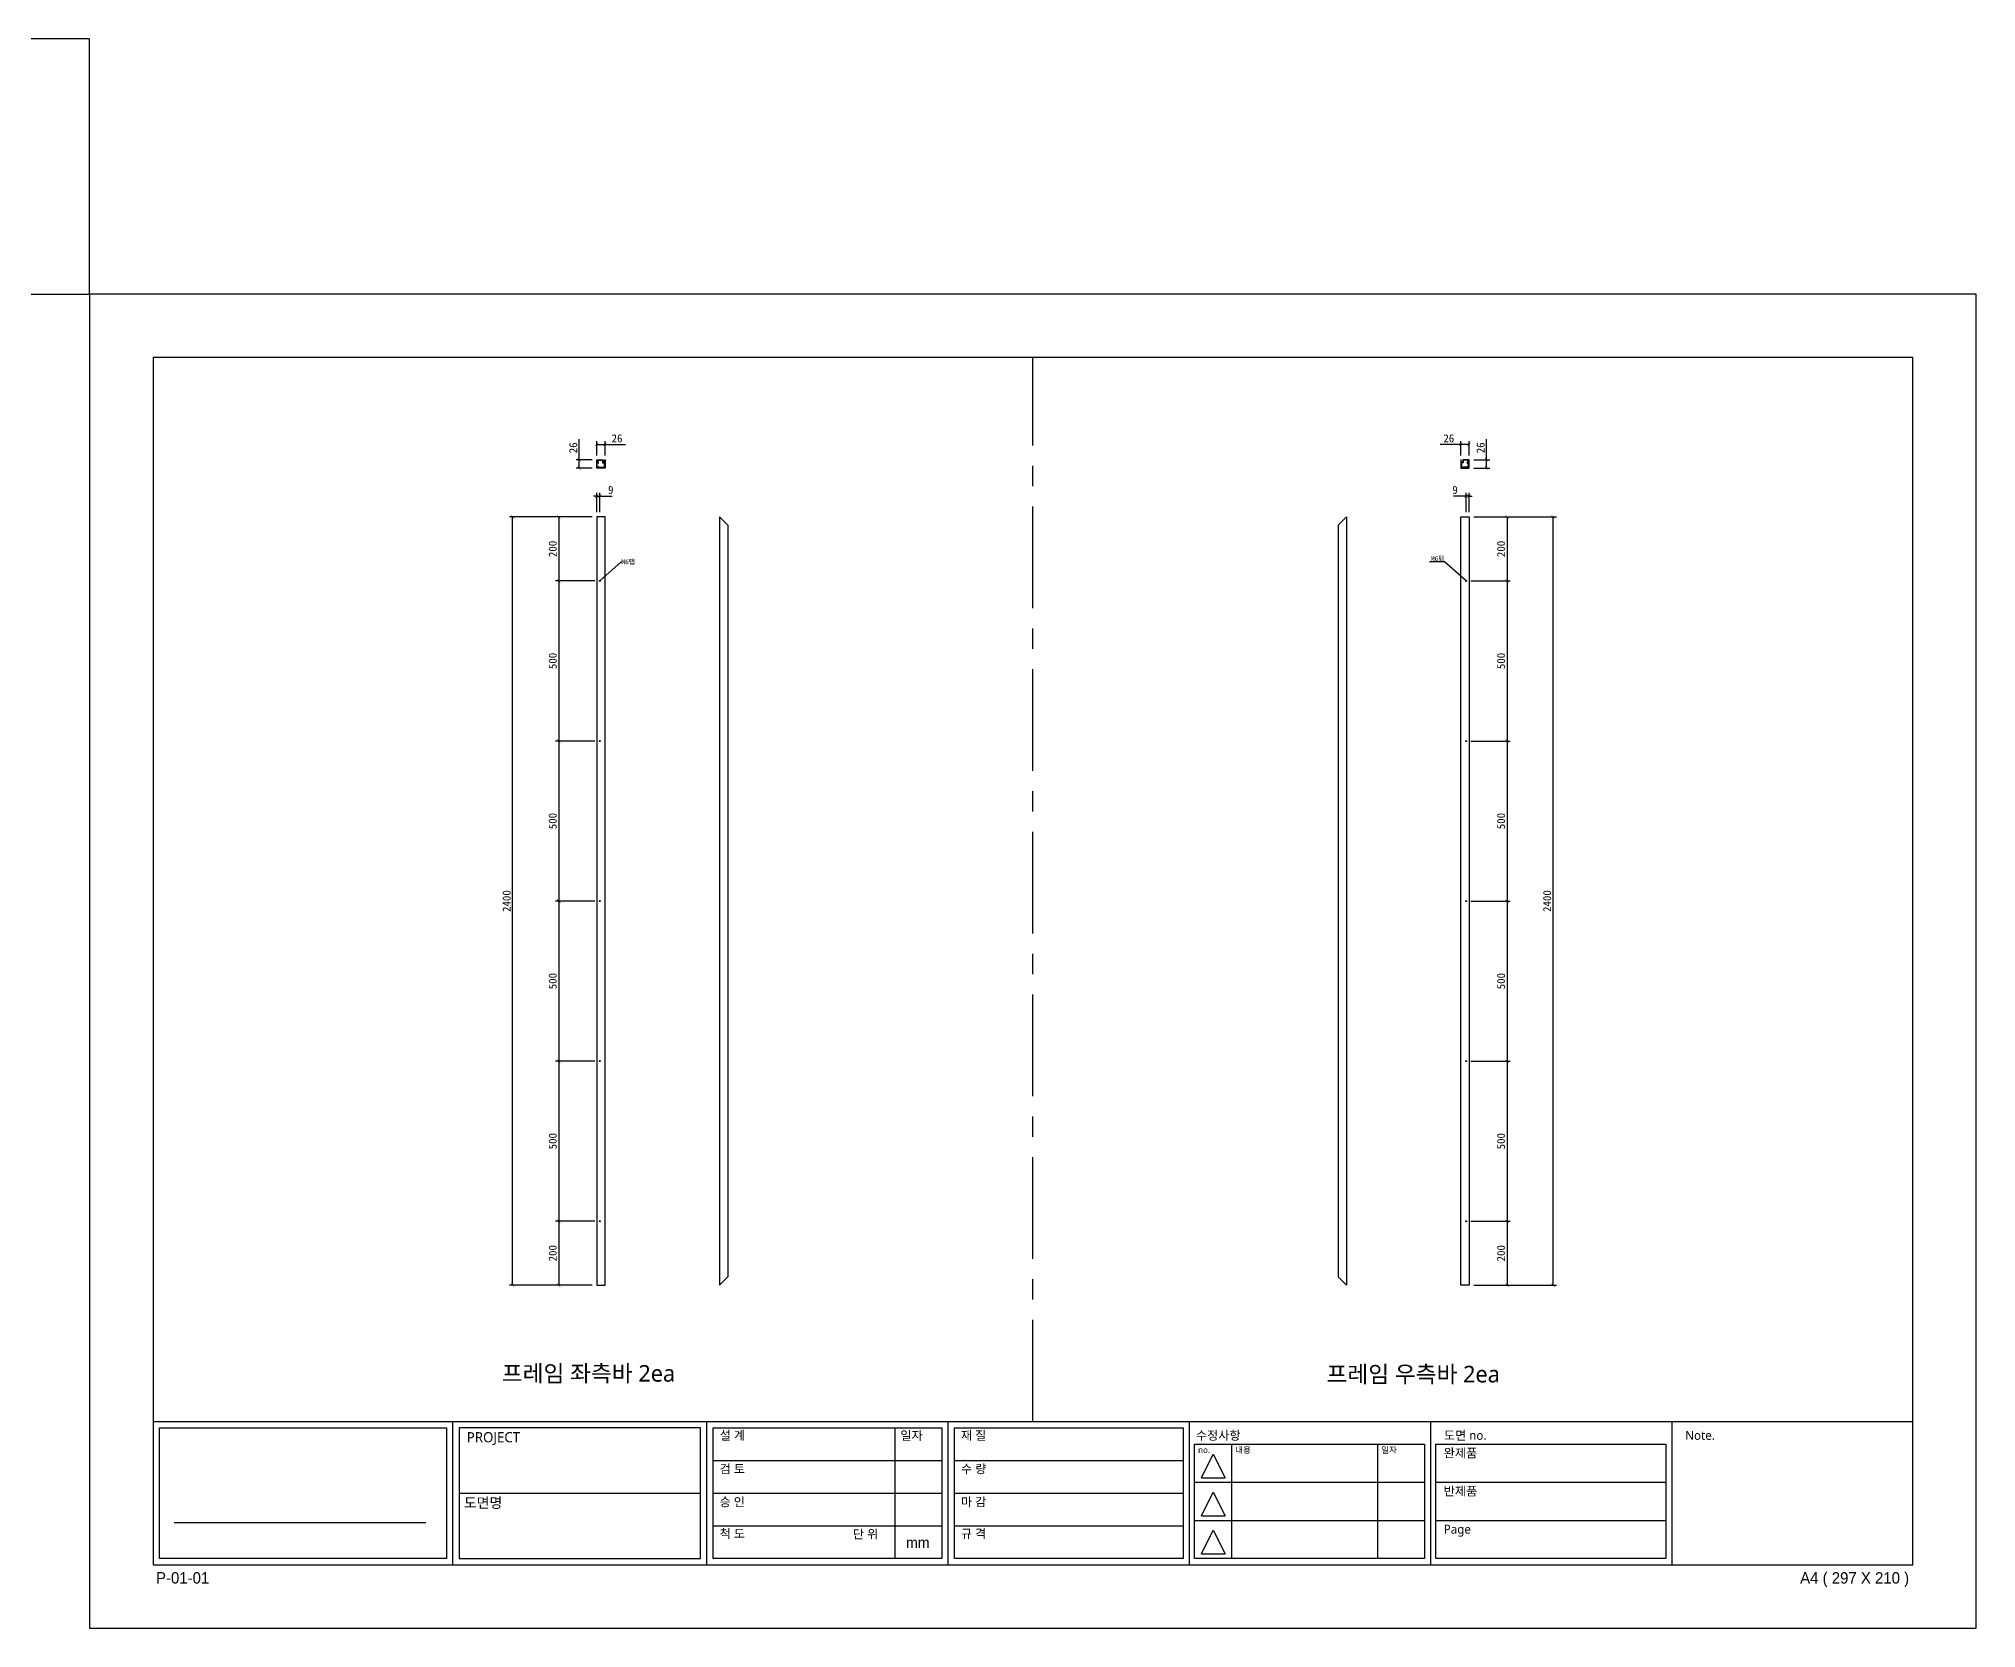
# Model space of a CAD drawing. Header units: millimetres. Extents: x -44117 to 256353, y -2095463 to 65325.
# Drawn here: x -26280 to -20227, y 57733 to 62698 of the extents above; entities that cross this region are included whole.
import ezdxf
from ezdxf import colors
from ezdxf.entities.mleader import LeaderData, LeaderLine
from ezdxf.math import Vec2, Vec3

# ---------------------------------------------------------------- set-up
doc = ezdxf.new("R2010")
doc.units = ezdxf.units.MM
doc.header["$LTSCALE"] = 10
doc.linetypes.add('CENTER', pattern=[50.8, 31.75, -6.35, 6.35, -6.35])
doc.layers.add('cen', color=1, linetype='CENTER')
doc.styles.add('고딕', font='')
doc.styles.get('고딕').set_extended_font_data('HYgtrE')
doc.dimstyles.new('ISO-25', dxfattribs={"dimtxt": 2.5, "dimasz": 2.5, "dimexe": 1, "dimexo": 1, "dimtad": 1, "dimtxsty": 'Standard', "dimblk": 'ARCHTICK', "dimcen": 2.5, "dimadec": 0, "dimazin": 0, "dimtfac": 1, "dimtmove": 0, "dimatfit": 3, "dimfxl": 0, "dimarcsym": 0})

# ---------------------------------------------------------------- blocks, each defined once
blk = doc.blocks.new('A$C2EC13F1B')
at = {"color": 7}
for p, q in [((-3.67, -0.83), (-1.17, 4.17)), ((-1.17, 4.17), (1.33, -0.83))]:
    blk.add_line(p, q, dxfattribs=at)
blk.add_lwpolyline([(-3.67, -0.83), (1.33, -0.83)], dxfattribs=at)
blk = doc.blocks.new('a4 1scale')
at = {"color": 8}
for p, q in [((-15144.83, -4477.05), (-14867.83, -4477.05)), ((-15097.66, -4499.61), (-15097.66, -4477.05)), ((-15057.67, -4499.62), (-15057.67, -4477.06)), ((-15019.68, -4499.62), (-15019.68, -4477.06)), ((-14981.69, -4499.62), (-14981.69, -4477.06)), ((-14943.7, -4499.62), (-14943.7, -4477.06)), ((-14905.71, -4499.62), (-14905.71, -4477.06)), ((-15028.06, -4478.06), (-15028.06, -4498.62)), ((-15056.67, -4483.2), (-15020.68, -4483.2)), ((-15018.68, -4483.2), (-14982.69, -4483.2)), ((-14980.9, -4480.63), (-14944.7, -4480.63)), ((-14975.07, -4480.63), (-14975.07, -4498.62)), ((-14952.08, -4480.63), (-14952.08, -4498.62)), ((-14942.91, -4480.63), (-14906.71, -4480.63)), ((-15096.66, -4488.33), (-15058.67, -4488.34)), ((-15056.67, -4488.34), (-15020.68, -4488.34)), ((-15018.68, -4488.34), (-14982.69, -4488.34)), ((-14980.9, -4486.63), (-14944.7, -4486.63)), ((-14942.91, -4486.63), (-14906.71, -4486.63)), ((-14980.9, -4492.63), (-14944.7, -4492.63)), ((-14942.91, -4492.63), (-14906.71, -4492.63)), ((-15141.53, -4492.95), (-15101.88, -4492.95)), ((-15056.67, -4493.48), (-15020.68, -4493.48)), ((-15018.68, -4493.48), (-14982.69, -4493.48))]:
    blk.add_line(p, q, dxfattribs=at)
for points in [[(-15154.83, -4509.61), (-14857.83, -4509.61), (-14857.83, -4299.61), (-15154.83, -4299.61)], [(-15144.83, -4499.61), (-14867.83, -4499.61), (-14867.83, -4309.61), (-15144.83, -4309.61)]]:
    blk.add_lwpolyline(points, close=True)
for points in [[(-15143.82, -4478.05), (-15098.66, -4478.05), (-15098.66, -4498.61), (-15143.83, -4498.61)], [(-15058.67, -4478.06), (-15096.66, -4478.05), (-15096.66, -4498.61), (-15058.66, -4498.62)], [(-15056.67, -4478.06), (-15020.68, -4478.06), (-15020.68, -4498.62), (-15056.67, -4498.62)], [(-15018.68, -4478.06), (-14982.69, -4478.06), (-14982.69, -4498.62), (-15018.68, -4498.62)]]:
    blk.add_lwpolyline(points, close=True, dxfattribs=at)
for points in [[(-14944.7, -4480.63), (-14944.7, -4498.62), (-14980.9, -4498.62), (-14980.9, -4480.63)], [(-14906.71, -4480.63), (-14906.71, -4498.62), (-14942.91, -4498.62), (-14942.91, -4480.63)]]:
    blk.add_lwpolyline(points, dxfattribs=at)
at = {"color": 8, "xscale": 0.7469071166727064, "yscale": 0.7469071166727064, "zscale": 0.7469071166727064}
for p in [(-14977.06, -4485.3), (-14977.06, -4491.3), (-14977.06, -4497.29)]:
    blk.add_blockref('A$C2EC13F1B', p, dxfattribs=at)
at = {"color": 8, "style": '고딕'}
for s, insert, char_height, width, attachment_point in [('{\\fMalgun Gothic|b0|i0|c129|p50;PROJECT}', (-15095.45, -4478.74), 1.6004, 37.4801, 1), ('{\\fMalgun Gothic|b0|i0|c129|p50;설 계}', (-15055.65, -4478.55), 1.4003, 21.6513, 1), ('{\\fGulim|b0|i0|c129|p50;일자}', (-15027.2, -4478.57), 1.4, 24.7824, 1), ('{\\fMalgun Gothic|b0|i0|c129|p50;재 질}', (-15017.66, -4478.55), 1.4003, 21.6513, 1), ('{\\fMalgun Gothic|b0|i0|c129|p50;수정사항}', (-14980.67, -4478.55), 1.4003, 21.6513, 1), ('{\\fMalgun Gothic|b0|i0|c129|p50;도면 no.}', (-14941.63, -4478.55), 1.4003, 21.6513, 1), ('{\\fMalgun Gothic|b0|i0|c129|p50;Note.}', (-14903.64, -4478.55), 1.4003, 21.6513, 1), ('{\\fMalgun Gothic|b0|i0|c129|p50;no.}', (-14980.32, -4481.07), 0.96, 25.9815, 1), ('{\\fMalgun Gothic|b0|i0|c129|p50;내용}', (-14974.49, -4481.07), 0.96, 25.9815, 1), ('{\\fMalgun Gothic|b0|i0|c129|p50;일자}', (-14951.5, -4481.07), 0.96, 25.9815, 1), ('{\\fGulim|b0|i0|c129|p50;완\\fMalgun Gothic|b0|i0|c129|p50;제품}', (-14941.66, -4481.32), 1.4003, 21.6513, 1), ('{\\fMalgun Gothic|b0|i0|c129|p50;검 토}', (-15055.65, -4483.82), 1.4003, 21.6513, 1), ('{\\fMalgun Gothic|b0|i0|c129|p50;수 량}', (-15017.66, -4483.82), 1.4003, 21.6513, 1), ('{\\fMalgun Gothic|b0|i0|c129|p50;도면명}', (-15095.89, -4489.07), 1.6004, 37.4801, 1), ('{\\fMalgun Gothic|b0|i0|c129|p50;승 인}', (-15055.65, -4489.02), 1.4003, 21.6513, 1), ('{\\fMalgun Gothic|b0|i0|c129|p50;마 감}', (-15017.66, -4489.02), 1.4003, 21.6513, 1), ('{\\fMalgun Gothic|b0|i0|c129|p50;반제품}', (-14941.66, -4487.32), 1.4003, 21.6513, 1), ('{\\fMalgun Gothic|b0|i0|c129|p50;척 도 }', (-15055.65, -4494.02), 1.4003, 21.6513, 1), ('{\\fGulim|b0|i0|c129|p50;단 위}', (-15034.68, -4494.09), 1.4003, 21.6513, 1), ('mm', (-15024.45, -4496.13), 1.7, 15.2516, 5), ('{\\fMalgun Gothic|b0|i0|c129|p50;규 격 }', (-15017.66, -4494.02), 1.4003, 21.6513, 1), ('{\\fMalgun Gothic|b0|i0|c129|p50;Page}', (-14941.66, -4493.32), 1.4003, 21.6513, 1), ('{\\C8;P-01-01}', (-15144.37, -4500.78), 1.8004, 27.0059, 1), ('{\\C8;A4 ( 297 X 210 )}', (-14868.4, -4500.78), 1.8004, 27.0059, 3)]:
    blk.add_mtext(s, dxfattribs=dict(at, insert=insert, char_height=char_height, width=width, attachment_point=attachment_point))
blk = doc.blocks.new('_ArchTick')
at = {"color": 0, "linetype": 'ByBlock', "const_width": 0.15}
blk.add_lwpolyline([(-0.5, -0.5), (0.5, 0.5)], dxfattribs=at)
blk = doc.blocks.new('*D741')
at = {"color": 0, "lineweight": -2}
for p, q in [((-24551.7, 61204.3), (-24665.6, 61204.3)), ((-24655.6, 61204.3), (-24655.6, 61004.3)), ((-24542.7, 61004.3), (-24665.6, 61004.3))]:
    blk.add_line(p, q, dxfattribs=at)
at = {"layer": 'Defpoints', "color": 0}
for p in [(-24536.7, 61204.3), (-24655.6, 61004.3), (-24527.7, 61004.3)]:
    blk.add_point(p, dxfattribs=at)
at = {"color": 0, "lineweight": -2, "xscale": 10, "yscale": 10, "zscale": 10}
for p, rotation in [((-24655.6, 61204.3), 90), ((-24655.6, 61004.3), 270)]:
    blk.add_blockref('_ArchTick', p, dxfattribs=dict(at, rotation=rotation))
at = {"color": 0, "insert": (-24674.4, 61104.3), "char_height": 25, "attachment_point": 5, "rotation": 90}
blk.add_mtext('200', dxfattribs=at)
blk = doc.blocks.new('*D742')
at = {"color": 0, "lineweight": -2}
for p, q in [((-24542.7, 61004.3), (-24665.6, 61004.3)), ((-24655.6, 61004.3), (-24655.6, 60504.3)), ((-24542.7, 60504.3), (-24665.6, 60504.3))]:
    blk.add_line(p, q, dxfattribs=at)
at = {"layer": 'Defpoints', "color": 0}
for p in [(-24527.7, 61004.3), (-24655.6, 60504.3), (-24527.7, 60504.3)]:
    blk.add_point(p, dxfattribs=at)
at = {"color": 0, "lineweight": -2, "xscale": 10, "yscale": 10, "zscale": 10}
for p, rotation in [((-24655.6, 61004.3), 90), ((-24655.6, 60504.3), 270)]:
    blk.add_blockref('_ArchTick', p, dxfattribs=dict(at, rotation=rotation))
at = {"color": 0, "insert": (-24674.4, 60754.3), "char_height": 25, "attachment_point": 5, "rotation": 90}
blk.add_mtext('500', dxfattribs=at)
blk = doc.blocks.new('*D743')
at = {"color": 0, "lineweight": -2}
for p, q in [((-24542.7, 60504.3), (-24665.6, 60504.3)), ((-24655.6, 60504.3), (-24655.6, 60004.3)), ((-24542.7, 60004.3), (-24665.6, 60004.3))]:
    blk.add_line(p, q, dxfattribs=at)
at = {"layer": 'Defpoints', "color": 0}
for p in [(-24527.7, 60504.3), (-24655.6, 60004.3), (-24527.7, 60004.3)]:
    blk.add_point(p, dxfattribs=at)
at = {"color": 0, "lineweight": -2, "xscale": 10, "yscale": 10, "zscale": 10}
for p, rotation in [((-24655.6, 60504.3), 90), ((-24655.6, 60004.3), 270)]:
    blk.add_blockref('_ArchTick', p, dxfattribs=dict(at, rotation=rotation))
at = {"color": 0, "insert": (-24674.4, 60254.3), "char_height": 25, "attachment_point": 5, "rotation": 90}
blk.add_mtext('500', dxfattribs=at)
blk = doc.blocks.new('*D744')
at = {"color": 0, "lineweight": -2}
for p, q in [((-24542.7, 60004.3), (-24665.6, 60004.3)), ((-24655.6, 60004.3), (-24655.6, 59504.3)), ((-24542.7, 59504.3), (-24665.6, 59504.3))]:
    blk.add_line(p, q, dxfattribs=at)
at = {"layer": 'Defpoints', "color": 0}
for p in [(-24527.7, 60004.3), (-24655.6, 59504.3), (-24527.7, 59504.3)]:
    blk.add_point(p, dxfattribs=at)
at = {"color": 0, "lineweight": -2, "xscale": 10, "yscale": 10, "zscale": 10}
for p, rotation in [((-24655.6, 60004.3), 90), ((-24655.6, 59504.3), 270)]:
    blk.add_blockref('_ArchTick', p, dxfattribs=dict(at, rotation=rotation))
at = {"color": 0, "insert": (-24674.4, 59754.3), "char_height": 25, "attachment_point": 5, "rotation": 90}
blk.add_mtext('500', dxfattribs=at)
blk = doc.blocks.new('*D745')
at = {"color": 0, "lineweight": -2}
for p, q in [((-24542.7, 59504.3), (-24665.6, 59504.3)), ((-24655.6, 59504.3), (-24655.6, 59004.3)), ((-24542.7, 59004.3), (-24665.6, 59004.3))]:
    blk.add_line(p, q, dxfattribs=at)
at = {"layer": 'Defpoints', "color": 0}
for p in [(-24527.7, 59504.3), (-24655.6, 59004.3), (-24527.7, 59004.3)]:
    blk.add_point(p, dxfattribs=at)
at = {"color": 0, "lineweight": -2, "xscale": 10, "yscale": 10, "zscale": 10}
for p, rotation in [((-24655.6, 59504.3), 90), ((-24655.6, 59004.3), 270)]:
    blk.add_blockref('_ArchTick', p, dxfattribs=dict(at, rotation=rotation))
at = {"color": 0, "insert": (-24674.4, 59254.3), "char_height": 25, "attachment_point": 5, "rotation": 90}
blk.add_mtext('500', dxfattribs=at)
blk = doc.blocks.new('*D746')
at = {"color": 0, "lineweight": -2}
for p, q in [((-24542.7, 59004.3), (-24665.6, 59004.3)), ((-24655.6, 59004.3), (-24655.6, 58804.3)), ((-24551.7, 58804.3), (-24665.6, 58804.3))]:
    blk.add_line(p, q, dxfattribs=at)
at = {"layer": 'Defpoints', "color": 0}
for p in [(-24527.7, 59004.3), (-24655.6, 58804.3), (-24536.7, 58804.3)]:
    blk.add_point(p, dxfattribs=at)
at = {"color": 0, "lineweight": -2, "xscale": 10, "yscale": 10, "zscale": 10}
for p, rotation in [((-24655.6, 59004.3), 90), ((-24655.6, 58804.3), 270)]:
    blk.add_blockref('_ArchTick', p, dxfattribs=dict(at, rotation=rotation))
at = {"color": 0, "insert": (-24674.4, 58904.3), "char_height": 25, "attachment_point": 5, "rotation": 90}
blk.add_mtext('200', dxfattribs=at)
blk = doc.blocks.new('*D747')
at = {"color": 0, "lineweight": -2}
for p, q in [((-24536.7, 61269.6), (-24546.7, 61269.6)), ((-24536.7, 61219.3), (-24536.7, 61279.6)), ((-24536.7, 61269.6), (-24527.7, 61269.6)), ((-24527.7, 61219.3), (-24527.7, 61279.6)), ((-24527.7, 61269.6), (-24488.6, 61269.6))]:
    blk.add_line(p, q, dxfattribs=at)
at = {"layer": 'Defpoints', "color": 0}
for p in [(-24527.7, 61269.6), (-24536.7, 61204.3), (-24527.7, 61204.3)]:
    blk.add_point(p, dxfattribs=at)
at = {"color": 0, "lineweight": -2, "xscale": 10, "yscale": 10, "zscale": 10}
blk.add_blockref('_ArchTick', (-24536.7, 61269.6), dxfattribs=at)
at = {"color": 0, "lineweight": -2, "xscale": 10, "yscale": 10, "zscale": 10, "rotation": 180}
blk.add_blockref('_ArchTick', (-24527.7, 61269.6), dxfattribs=at)
at = {"color": 0, "insert": (-24493.1, 61288.3), "char_height": 25, "attachment_point": 5}
blk.add_mtext('9', dxfattribs=at)
blk = doc.blocks.new('*D748')
at = {"color": 0, "lineweight": -2}
for p, q in [((-24551.7, 61204.3), (-24809.7, 61204.3)), ((-24799.7, 58804.3), (-24799.7, 61204.3)), ((-24551.7, 58804.3), (-24809.7, 58804.3))]:
    blk.add_line(p, q, dxfattribs=at)
at = {"layer": 'Defpoints', "color": 0}
for p in [(-24799.7, 61204.3), (-24536.7, 61204.3), (-24536.7, 58804.3)]:
    blk.add_point(p, dxfattribs=at)
at = {"color": 0, "lineweight": -2, "xscale": 10, "yscale": 10, "zscale": 10}
for p, rotation in [((-24799.7, 61204.3), 90), ((-24799.7, 58804.3), 270)]:
    blk.add_blockref('_ArchTick', p, dxfattribs=dict(at, rotation=rotation))
at = {"color": 0, "insert": (-24818.4, 60004.3), "char_height": 25, "attachment_point": 5, "rotation": 90}
blk.add_mtext('2400', dxfattribs=at)
blk = doc.blocks.new('*D749')
at = {"color": 0, "lineweight": -2}
for p, q in [((-21796.9, 61204.3), (-21683.1, 61204.3)), ((-21693.1, 61204.3), (-21693.1, 61004.3)), ((-21805.9, 61004.3), (-21683.1, 61004.3))]:
    blk.add_line(p, q, dxfattribs=at)
at = {"layer": 'Defpoints', "color": 0}
for p in [(-21811.9, 61204.3), (-21820.9, 61004.3), (-21693.1, 61004.3)]:
    blk.add_point(p, dxfattribs=at)
at = {"color": 0, "lineweight": -2, "xscale": 10, "yscale": 10, "zscale": 10}
for p, rotation in [((-21693.1, 61204.3), 90), ((-21693.1, 61004.3), 270)]:
    blk.add_blockref('_ArchTick', p, dxfattribs=dict(at, rotation=rotation))
at = {"color": 0, "insert": (-21711.8, 61104.3), "char_height": 25, "attachment_point": 5, "rotation": 90}
blk.add_mtext('200', dxfattribs=at)
blk = doc.blocks.new('*D751')
at = {"color": 0, "lineweight": -2}
for p, q in [((-21805.9, 61004.3), (-21683.1, 61004.3)), ((-21693.1, 61004.3), (-21693.1, 60504.3)), ((-21805.9, 60504.3), (-21683.1, 60504.3))]:
    blk.add_line(p, q, dxfattribs=at)
at = {"layer": 'Defpoints', "color": 0}
for p in [(-21820.9, 61004.3), (-21820.9, 60504.3), (-21693.1, 60504.3)]:
    blk.add_point(p, dxfattribs=at)
at = {"color": 0, "lineweight": -2, "xscale": 10, "yscale": 10, "zscale": 10}
for p, rotation in [((-21693.1, 61004.3), 90), ((-21693.1, 60504.3), 270)]:
    blk.add_blockref('_ArchTick', p, dxfattribs=dict(at, rotation=rotation))
at = {"color": 0, "insert": (-21711.8, 60754.3), "char_height": 25, "attachment_point": 5, "rotation": 90}
blk.add_mtext('500', dxfattribs=at)
blk = doc.blocks.new('*D752')
at = {"color": 0, "lineweight": -2}
for p, q in [((-21805.9, 60504.3), (-21683.1, 60504.3)), ((-21693.1, 60504.3), (-21693.1, 60004.3)), ((-21805.9, 60004.3), (-21683.1, 60004.3))]:
    blk.add_line(p, q, dxfattribs=at)
at = {"layer": 'Defpoints', "color": 0}
for p in [(-21820.9, 60504.3), (-21820.9, 60004.3), (-21693.1, 60004.3)]:
    blk.add_point(p, dxfattribs=at)
at = {"color": 0, "lineweight": -2, "xscale": 10, "yscale": 10, "zscale": 10}
for p, rotation in [((-21693.1, 60504.3), 90), ((-21693.1, 60004.3), 270)]:
    blk.add_blockref('_ArchTick', p, dxfattribs=dict(at, rotation=rotation))
at = {"color": 0, "insert": (-21711.8, 60254.3), "char_height": 25, "attachment_point": 5, "rotation": 90}
blk.add_mtext('500', dxfattribs=at)
blk = doc.blocks.new('*D753')
at = {"color": 0, "lineweight": -2}
for p, q in [((-21805.9, 60004.3), (-21683.1, 60004.3)), ((-21693.1, 60004.3), (-21693.1, 59504.3)), ((-21805.9, 59504.3), (-21683.1, 59504.3))]:
    blk.add_line(p, q, dxfattribs=at)
at = {"layer": 'Defpoints', "color": 0}
for p in [(-21820.9, 60004.3), (-21820.9, 59504.3), (-21693.1, 59504.3)]:
    blk.add_point(p, dxfattribs=at)
at = {"color": 0, "lineweight": -2, "xscale": 10, "yscale": 10, "zscale": 10}
for p, rotation in [((-21693.1, 60004.3), 90), ((-21693.1, 59504.3), 270)]:
    blk.add_blockref('_ArchTick', p, dxfattribs=dict(at, rotation=rotation))
at = {"color": 0, "insert": (-21711.8, 59754.3), "char_height": 25, "attachment_point": 5, "rotation": 90}
blk.add_mtext('500', dxfattribs=at)
blk = doc.blocks.new('*D754')
at = {"color": 0, "lineweight": -2}
for p, q in [((-21805.9, 59504.3), (-21683.1, 59504.3)), ((-21693.1, 59504.3), (-21693.1, 59004.3)), ((-21805.9, 59004.3), (-21683.1, 59004.3))]:
    blk.add_line(p, q, dxfattribs=at)
at = {"layer": 'Defpoints', "color": 0}
for p in [(-21820.9, 59504.3), (-21820.9, 59004.3), (-21693.1, 59004.3)]:
    blk.add_point(p, dxfattribs=at)
at = {"color": 0, "lineweight": -2, "xscale": 10, "yscale": 10, "zscale": 10}
for p, rotation in [((-21693.1, 59504.3), 90), ((-21693.1, 59004.3), 270)]:
    blk.add_blockref('_ArchTick', p, dxfattribs=dict(at, rotation=rotation))
at = {"color": 0, "insert": (-21711.8, 59254.3), "char_height": 25, "attachment_point": 5, "rotation": 90}
blk.add_mtext('500', dxfattribs=at)
blk = doc.blocks.new('*D755')
at = {"color": 0, "lineweight": -2}
for p, q in [((-21805.9, 59004.3), (-21683.1, 59004.3)), ((-21693.1, 59004.3), (-21693.1, 58804.3)), ((-21796.9, 58804.3), (-21683.1, 58804.3))]:
    blk.add_line(p, q, dxfattribs=at)
at = {"layer": 'Defpoints', "color": 0}
for p in [(-21820.9, 59004.3), (-21811.9, 58804.3), (-21693.1, 58804.3)]:
    blk.add_point(p, dxfattribs=at)
at = {"color": 0, "lineweight": -2, "xscale": 10, "yscale": 10, "zscale": 10}
for p, rotation in [((-21693.1, 59004.3), 90), ((-21693.1, 58804.3), 270)]:
    blk.add_blockref('_ArchTick', p, dxfattribs=dict(at, rotation=rotation))
at = {"color": 0, "insert": (-21711.8, 58904.3), "char_height": 25, "attachment_point": 5, "rotation": 90}
blk.add_mtext('200', dxfattribs=at)
blk = doc.blocks.new('*D750')
at = {"color": 0, "lineweight": -2}
for p, q in [((-21820.9, 61269.6), (-21860.1, 61269.6)), ((-21820.9, 61219.3), (-21820.9, 61279.6)), ((-21811.9, 61269.6), (-21820.9, 61269.6)), ((-21811.9, 61219.3), (-21811.9, 61279.6)), ((-21811.9, 61269.6), (-21801.9, 61269.6))]:
    blk.add_line(p, q, dxfattribs=at)
at = {"layer": 'Defpoints', "color": 0}
for p in [(-21820.9, 61269.6), (-21820.9, 61204.3), (-21811.9, 61204.3)]:
    blk.add_point(p, dxfattribs=at)
at = {"color": 0, "lineweight": -2, "xscale": 10, "yscale": 10, "zscale": 10}
blk.add_blockref('_ArchTick', (-21820.9, 61269.6), dxfattribs=at)
at = {"color": 0, "lineweight": -2, "xscale": 10, "yscale": 10, "zscale": 10, "rotation": 180}
blk.add_blockref('_ArchTick', (-21811.9, 61269.6), dxfattribs=at)
at = {"color": 0, "insert": (-21855.5, 61288.3), "char_height": 25, "attachment_point": 5}
blk.add_mtext('9', dxfattribs=at)
blk = doc.blocks.new('*D756')
at = {"color": 0, "lineweight": -2}
for p, q in [((-21796.9, 61204.3), (-21539, 61204.3)), ((-21549, 58804.3), (-21549, 61204.3)), ((-21796.9, 58804.3), (-21539, 58804.3))]:
    blk.add_line(p, q, dxfattribs=at)
at = {"layer": 'Defpoints', "color": 0}
for p in [(-21811.9, 61204.3), (-21549, 61204.3), (-21811.9, 58804.3)]:
    blk.add_point(p, dxfattribs=at)
at = {"color": 0, "lineweight": -2, "xscale": 10, "yscale": 10, "zscale": 10}
for p, rotation in [((-21549, 61204.3), 90), ((-21549, 58804.3), 270)]:
    blk.add_blockref('_ArchTick', p, dxfattribs=dict(at, rotation=rotation))
at = {"color": 0, "insert": (-21567.7, 60004.3), "char_height": 25, "attachment_point": 5, "rotation": 90}
blk.add_mtext('2400', dxfattribs=at)
blk = doc.blocks.new('*D950')
at = {"color": 0, "lineweight": -2}
for p, q in [((-24591.6, 61383), (-24591.6, 61447.2)), ((-24551.2, 61383), (-24601.6, 61383)), ((-24591.6, 61357), (-24591.6, 61383)), ((-24551.2, 61357), (-24601.6, 61357))]:
    blk.add_line(p, q, dxfattribs=at)
at = {"layer": 'Defpoints', "color": 0}
for p in [(-24591.6, 61383), (-24536.2, 61383), (-24536.2, 61357)]:
    blk.add_point(p, dxfattribs=at)
at = {"color": 0, "lineweight": -2, "xscale": 10, "yscale": 10, "zscale": 10}
for p, rotation in [((-24591.6, 61383), 90), ((-24591.6, 61357), 270)]:
    blk.add_blockref('_ArchTick', p, dxfattribs=dict(at, rotation=rotation))
at = {"color": 0, "insert": (-24610.3, 61420.1), "char_height": 25, "attachment_point": 5, "rotation": 90}
blk.add_mtext('26', dxfattribs=at)
blk = doc.blocks.new('*D951')
at = {"color": 0, "lineweight": -2}
for p, q in [((-24536.7, 61396.6), (-24536.7, 61440.9)), ((-24510.7, 61396.6), (-24510.7, 61440.9)), ((-24536.7, 61430.9), (-24510.7, 61430.9)), ((-24510.7, 61430.9), (-24446.6, 61430.9))]:
    blk.add_line(p, q, dxfattribs=at)
at = {"layer": 'Defpoints', "color": 0}
for p in [(-24536.7, 61381.6), (-24510.7, 61430.9), (-24510.7, 61381.6)]:
    blk.add_point(p, dxfattribs=at)
at = {"color": 0, "lineweight": -2, "xscale": 10, "yscale": 10, "zscale": 10, "rotation": 180}
blk.add_blockref('_ArchTick', (-24536.7, 61430.9), dxfattribs=at)
at = {"color": 0, "lineweight": -2, "xscale": 10, "yscale": 10, "zscale": 10}
blk.add_blockref('_ArchTick', (-24510.7, 61430.9), dxfattribs=at)
at = {"color": 0, "insert": (-24473.6, 61449.6), "char_height": 25, "attachment_point": 5}
blk.add_mtext('26', dxfattribs=at)
blk = doc.blocks.new('*D952')
at = {"color": 0, "lineweight": -2}
for p, q in [((-21757.1, 61383), (-21757.1, 61447.2)), ((-21797.4, 61383), (-21747.1, 61383)), ((-21757.1, 61357), (-21757.1, 61383)), ((-21797.4, 61357), (-21747.1, 61357))]:
    blk.add_line(p, q, dxfattribs=at)
at = {"layer": 'Defpoints', "color": 0}
for p in [(-21812.4, 61383), (-21757.1, 61383), (-21812.4, 61357)]:
    blk.add_point(p, dxfattribs=at)
at = {"color": 0, "lineweight": -2, "xscale": 10, "yscale": 10, "zscale": 10}
for p, rotation in [((-21757.1, 61383), 90), ((-21757.1, 61357), 270)]:
    blk.add_blockref('_ArchTick', p, dxfattribs=dict(at, rotation=rotation))
at = {"color": 0, "insert": (-21775.8, 61420.1), "char_height": 25, "attachment_point": 5, "rotation": 90}
blk.add_mtext('26', dxfattribs=at)
blk = doc.blocks.new('*D953')
at = {"color": 0, "lineweight": -2}
for p, q in [((-21837.9, 61396.6), (-21837.9, 61440.9)), ((-21811.9, 61396.6), (-21811.9, 61440.9)), ((-21837.9, 61430.9), (-21902.1, 61430.9)), ((-21811.9, 61430.9), (-21837.9, 61430.9))]:
    blk.add_line(p, q, dxfattribs=at)
at = {"layer": 'Defpoints', "color": 0}
for p in [(-21837.9, 61430.9), (-21837.9, 61381.6), (-21811.9, 61381.6)]:
    blk.add_point(p, dxfattribs=at)
at = {"color": 0, "lineweight": -2, "xscale": 10, "yscale": 10, "zscale": 10, "rotation": 180}
blk.add_blockref('_ArchTick', (-21837.9, 61430.9), dxfattribs=at)
at = {"color": 0, "lineweight": -2, "xscale": 10, "yscale": 10, "zscale": 10}
blk.add_blockref('_ArchTick', (-21811.9, 61430.9), dxfattribs=at)
at = {"color": 0, "insert": (-21875, 61449.6), "char_height": 25, "attachment_point": 5}
blk.add_mtext('26', dxfattribs=at)

msp = doc.modelspace()

# ---------------------------------------------------------------- linework, layer by layer
for p, q in [((-24533.72421, 61375.54214), (-24533.72421, 61381.54214)), ((-24533.72421, 61381.54214), (-24518.92421, 61381.54214)), ((-24531.52421, 61375.54214), (-24533.72421, 61375.54214)), ((-24531.22421, 61372.84214), (-24531.22421, 61375.24214)), ((-24518.92421, 61381.54214), (-24518.92421, 61375.04214)), ((-24518.92421, 61375.04214), (-24518.92421, 61373.84214)), ((-21814.94065, 61381.54214), (-21829.74065, 61381.54214)), ((-21829.74065, 61381.54214), (-21829.74065, 61375.04214)), ((-21829.74065, 61375.04214), (-21829.74065, 61373.84214)), ((-21817.44065, 61372.84214), (-21817.44065, 61375.24214)), ((-21817.14065, 61375.54214), (-21814.94065, 61375.54214)), ((-21814.94065, 61375.54214), (-21814.94065, 61381.54214)), ((-24535.22421, 61358.54214), (-24535.22421, 61374.54214)), ((-24535.22421, 61374.54214), (-24532.22421, 61374.54214)), ((-24532.22421, 61358.54214), (-24535.22421, 61358.54214)), ((-24532.22421, 61374.54214), (-24532.22421, 61372.84214)), ((-24532.22421, 61361.24214), (-24532.22421, 61358.54214)), ((-24531.92421, 61372.54214), (-24531.52421, 61372.54214)), ((-24531.52421, 61361.54214), (-24531.92421, 61361.54214)), ((-24531.22421, 61360.04214), (-24531.22421, 61361.24214)), ((-24531.22421, 61360.04214), (-24517.72421, 61360.04214)), ((-24518.62421, 61373.54214), (-24517.42421, 61373.54214)), ((-24517.72421, 61358.54214), (-24517.72421, 61360.04214)), ((-24513.72421, 61358.54214), (-24517.72421, 61358.54214)), ((-24517.42421, 61373.54214), (-24513.72421, 61373.54214)), ((-24517.42421, 61373.54214), (-24517.42421, 61373.54214)), ((-24513.72421, 61373.54214), (-24513.72421, 61358.54214)), ((-21831.24065, 61373.54214), (-21834.94065, 61373.54214)), ((-21834.94065, 61373.54214), (-21834.94065, 61358.54214)), ((-21834.94065, 61358.54214), (-21830.94065, 61358.54214)), ((-21830.04065, 61373.54214), (-21831.24065, 61373.54214)), ((-21831.24065, 61373.54214), (-21831.24065, 61373.54214)), ((-21830.94065, 61358.54214), (-21830.94065, 61360.04214)), ((-21817.44065, 61360.04214), (-21830.94065, 61360.04214)), ((-21817.44065, 61360.04214), (-21817.44065, 61361.24214)), ((-21816.74065, 61372.54214), (-21817.14065, 61372.54214)), ((-21817.14065, 61361.54214), (-21816.74065, 61361.54214)), ((-21813.44065, 61374.54214), (-21816.44065, 61374.54214)), ((-21816.44065, 61374.54214), (-21816.44065, 61372.84214)), ((-21816.44065, 61361.24214), (-21816.44065, 61358.54214)), ((-21816.44065, 61358.54214), (-21813.44065, 61358.54214)), ((-21813.44065, 61358.54214), (-21813.44065, 61374.54214)), ((-24510.72421, 61204.33398), (-24536.72421, 61204.33398)), ((-24536.72421, 61204.33398), (-24536.72421, 58804.33398)), ((-24510.72421, 58804.33398), (-24510.72421, 61204.33398)), ((-24153.77962, 61204.33398), (-24153.77962, 58804.33398)), ((-24127.77962, 61178.33398), (-24153.77962, 61204.33398)), ((-22220.88524, 61178.33398), (-22194.88524, 61204.33398)), ((-22194.88524, 61204.33398), (-22194.88524, 58804.33398)), ((-21837.94065, 58804.33398), (-21837.94065, 61204.33398)), ((-21837.94065, 61204.33398), (-21811.94065, 61204.33398)), ((-21811.94065, 61204.33398), (-21811.94065, 58804.33398)), ((-24127.77962, 61178.33398), (-24127.77962, 58830.33398)), ((-22220.88524, 61178.33398), (-22220.88524, 58830.33398)), ((-24536.72421, 58804.33398), (-24510.72421, 58804.33398)), ((-24127.77962, 58830.33398), (-24153.77962, 58804.33398)), ((-22220.88524, 58830.33398), (-22194.88524, 58804.33398)), ((-21811.94065, 58804.33398), (-21837.94065, 58804.33398))]:
    msp.add_line(p, q)
msp.add_lwpolyline([(-26995.87825, 61900.36753), (-26121.31493, 61900.36753), (-26121.31493, 62697.9224), (-26995.87825, 62697.9224)], close=True)
for points in [[(-24512.22434, 61382.74214, -0.4142135624), (-24511.92434, 61383.04214), (-24511.02421, 61383.04214, -0.4142135624), (-24510.72421, 61382.74214), (-24510.72421, 61357.54214, -0.4142135624), (-24511.22421, 61357.04214), (-24536.22421, 61357.04214, -0.4142135624), (-24536.72421, 61357.54214), (-24536.72421, 61382.54214, -0.4142135624), (-24536.22421, 61383.04214), (-24517.92421, 61383.04214, -0.4142135624), (-24517.42421, 61382.54214), (-24517.42421, 61375.04214), (-24512.22421, 61375.04214), (-24512.22421, 61382.74214)], [(-21836.44052, 61382.74214, 0.4142135624), (-21836.74052, 61383.04214), (-21837.64065, 61383.04214, 0.4142135624), (-21837.94065, 61382.74214), (-21837.94065, 61357.54214, 0.4142135624), (-21837.44065, 61357.04214), (-21812.44065, 61357.04214, 0.4142135624), (-21811.94065, 61357.54214), (-21811.94065, 61382.54214, 0.4142135624), (-21812.44065, 61383.04214), (-21830.74065, 61383.04214, 0.4142135624), (-21831.24065, 61382.54214), (-21831.24065, 61375.04214), (-21836.44065, 61375.04214), (-21836.44065, 61382.74214)]]:
    msp.add_lwpolyline(points, format="xyb")
for centre in [(-24527.72421, 61004.33398), (-21820.94065, 61004.33398), (-24527.72421, 60504.33398), (-21820.94065, 60504.33398), (-24527.72421, 60004.33398), (-21820.94065, 60004.33398), (-24527.72421, 59504.33398), (-21820.94065, 59504.33398), (-24527.72421, 59004.33398), (-21820.94065, 59004.33398)]:
    msp.add_circle(centre, 1.5)
for centre, start, end in [((-24531.52421, 61375.24214), 0, 90), ((-21817.14065, 61375.24214), 90, 180), ((-24531.92421, 61372.84214), 180, 270), ((-24531.92421, 61361.24214), 90, 180), ((-24531.52421, 61372.84214), 270, 0), ((-24531.52421, 61361.24214), 0, 90), ((-24518.62421, 61373.84214), 180, 270), ((-21830.04065, 61373.84214), 270, 0), ((-21817.14065, 61372.84214), 180, 270), ((-21817.14065, 61361.24214), 90, 180), ((-21816.74065, 61372.84214), 270, 0), ((-21816.74065, 61361.24214), 0, 90)]:
    msp.add_arc(centre, 0.3, start, end)
at = {"layer": 'cen'}
msp.add_line((-23174.33243, 58378.93891), (-23174.33243, 61701.91753), dxfattribs=at)

# ---------------------------------------------------------------- block references
at = {"color": 1, "xscale": 19.845, "yscale": 19.845, "zscale": 19.845}
msp.add_blockref('a4 1scale', (274626.28495, 147226.10852), dxfattribs=at)

# ---------------------------------------------------------------- texts
at = {"color": 142, "char_height": 52.004575, "width": 1506.5379465, "attachment_point": 5, "style": '고딕'}
for s, insert in [('{\\fMalgun Gothic|b0|i0|c129|p50;프레임 좌측바 2ea}', (-24562.84322, 58526.30182)), ('{\\fMalgun Gothic|b0|i0|c129|p50;프레임 우측바 2ea}', (-21986.38719, 58524.06167))]:
    msp.add_mtext(s, dxfattribs=dict(at, insert=insert))

# ---------------------------------------------------------------- dimensions: what is measured, and where the dimension line sits
for base, p1, p2, angle, override, picture, middle in [((-24591.58488, 61383.04214), (-24536.22421, 61357.04214), (-24536.22421, 61383.04214), 90, {"dimscale": 10, "dimasz": 1, "dimexo": 1.5}, '*D950', (-24610.33488, 61420.12548)), ((-21837.94065, 61430.85358), (-21811.94065, 61381.55654), (-21837.94065, 61381.55654), 180, {"dimscale": 10, "dimasz": 1, "dimexo": 1.5}, '*D953', (-21875.02398, 61449.60358)), ((-21757.07997, 61383.04214), (-21812.44065, 61357.04214), (-21812.44065, 61383.04214), 90, {"dimscale": 10, "dimasz": 1, "dimexo": 1.5}, '*D952', (-21775.82997, 61420.12548)), ((-21820.94065, 61269.5886), (-21811.94065, 61204.33398), (-21820.94065, 61204.33398), 180, {"dimscale": 10, "dimasz": 1, "dimexo": 1.5}, '*D750', (-21855.52398, 61288.3386)), ((-24799.69735, 61204.33398), (-24536.72421, 58804.33398), (-24536.72421, 61204.33398), 90, {"dimscale": 10, "dimasz": 1, "dimexo": 1.5}, '*D748', (-24818.44735, 60004.33398)), ((-24655.61283, 61004.33398), (-24536.72421, 61204.33398), (-24527.72421, 61004.33398), 90, {"dimscale": 10, "dimasz": 1, "dimexo": 1.5}, '*D741', (-24674.36283, 61104.33398)), ((-21693.05203, 61004.33398), (-21811.94065, 61204.33398), (-21820.94065, 61004.33398), 90, {"dimscale": 10, "dimasz": 1, "dimexo": 1.5}, '*D749', (-21711.80203, 61104.33398)), ((-21548.96751, 61204.33398), (-21811.94065, 58804.33398), (-21811.94065, 61204.33398), 90, {"dimscale": 10, "dimasz": 1, "dimexo": 1.5}, '*D756', (-21567.71751, 60004.33398)), ((-24655.61283, 60504.33398), (-24527.72421, 61004.33398), (-24527.72421, 60504.33398), 90, {"dimscale": 10, "dimasz": 1, "dimexo": 1.5, "dimtmove": 1}, '*D742', (-24674.36283, 60754.33398)), ((-21693.05203, 60504.33398), (-21820.94065, 61004.33398), (-21820.94065, 60504.33398), 90, {"dimscale": 10, "dimasz": 1, "dimexo": 1.5, "dimtmove": 1}, '*D751', (-21711.80203, 60754.33398)), ((-24655.61283, 60004.33398), (-24527.72421, 60504.33398), (-24527.72421, 60004.33398), 90, {"dimscale": 10, "dimasz": 1, "dimexo": 1.5, "dimtmove": 1}, '*D743', (-24674.36283, 60254.33398)), ((-21693.05203, 60004.33398), (-21820.94065, 60504.33398), (-21820.94065, 60004.33398), 90, {"dimscale": 10, "dimasz": 1, "dimexo": 1.5, "dimtmove": 1}, '*D752', (-21711.80203, 60254.33398)), ((-24655.61283, 59504.33398), (-24527.72421, 60004.33398), (-24527.72421, 59504.33398), 90, {"dimscale": 10, "dimasz": 1, "dimexo": 1.5, "dimtmove": 1}, '*D744', (-24674.36283, 59754.33398)), ((-21693.05203, 59504.33398), (-21820.94065, 60004.33398), (-21820.94065, 59504.33398), 90, {"dimscale": 10, "dimasz": 1, "dimexo": 1.5, "dimtmove": 1}, '*D753', (-21711.80203, 59754.33398)), ((-24655.61283, 59004.33398), (-24527.72421, 59504.33398), (-24527.72421, 59004.33398), 90, {"dimscale": 10, "dimasz": 1, "dimexo": 1.5, "dimtmove": 1}, '*D745', (-24674.36283, 59254.33398)), ((-21693.05203, 59004.33398), (-21820.94065, 59504.33398), (-21820.94065, 59004.33398), 90, {"dimscale": 10, "dimasz": 1, "dimexo": 1.5, "dimtmove": 1}, '*D754', (-21711.80203, 59254.33398)), ((-24655.61283, 58804.33398), (-24527.72421, 59004.33398), (-24536.72421, 58804.33398), 90, {"dimscale": 10, "dimasz": 1, "dimexo": 1.5, "dimtmove": 1}, '*D746', (-24674.36283, 58904.33398)), ((-21693.05203, 58804.33398), (-21820.94065, 59004.33398), (-21811.94065, 58804.33398), 90, {"dimscale": 10, "dimasz": 1, "dimexo": 1.5, "dimtmove": 1}, '*D755', (-21711.80203, 58904.33398))]:
    dim = msp.add_linear_dim(base=base, p1=p1, p2=p2, angle=angle, dimstyle='ISO-25', override=override)
    dim.commit()
    dim.dimension.update_dxf_attribs({"geometry": picture, "text_midpoint": middle})
for base, p1, p2, picture, middle in [((-24510.72421, 61430.85358), (-24536.72421, 61381.55654), (-24510.72421, 61381.55654), '*D951', (-24473.64087, 61449.60358)), ((-24527.72421, 61269.5886), (-24536.72421, 61204.33398), (-24527.72421, 61204.33398), '*D747', (-24493.14087, 61288.3386))]:
    dim = msp.add_linear_dim(base=base, p1=p1, p2=p2, dimstyle='ISO-25', override={"dimscale": 10, "dimasz": 1, "dimexo": 1.5})
    dim.commit()
    dim.dimension.update_dxf_attribs({"geometry": picture, "text_midpoint": middle})

# ---------------------------------------------------------------- leaders
ml = msp.add_multileader_mtext('Standard')
ml.set_content('M6{\\fGulim|b0|i0|c129|p50;탭}', color=256)
ml.set_leader_properties()
ml.build(insert=Vec2(0, 0))
ml.multileader.update_dxf_attribs({"text_right_attachment_type": 6, "dogleg_length": 0.36, "arrow_head_size": 0.18})
ctx = ml.context
ctx.base_point, ctx.char_height, ctx.arrow_head_size, ctx.landing_gap_size, ctx.plane_origin = Vec3(-24460.26842, 61063.6767), 15, 0.18, 0.09, Vec3(-24527.72421, 61004.33398)
ctx.right_attachment = 6
notes = []
notes.append((ctx, [(1, (1, 1, 0), (-24460.62842, 61063.6767), (1, 0), 0.36, [(0, [(-24527.72421, 61004.33398)], 0, [])])]))
ctx.mtext.insert, ctx.mtext.flow_direction = Vec3(-24460.17842, 61071.44634), 5
ml = msp.add_multileader_mtext('Standard')
ml.set_content('M6{\\fGulim|b0|i0|c129|p50;탭}', color=256)
ml.set_leader_properties()
ml.build(insert=Vec2(0, 0))
ml.multileader.update_dxf_attribs({"text_right_attachment_type": 6, "dogleg_length": 0.36, "arrow_head_size": 0.18})
ctx = ml.context
ctx.base_point, ctx.char_height, ctx.arrow_head_size, ctx.landing_gap_size, ctx.plane_origin = Vec3(-21935.75353, 61073.90706), 15, 0.18, 0.09, Vec3(-21820.94065, 61004.33398)
ctx.right_attachment, ctx.text_align_type = 6, 2
notes.append((ctx, [(1, (1, 1, 0), (-21888.03643, 61063.6767), (-1, 0), 0.36, [(0, [(-21820.94065, 61004.33398)], 0, [])])]))
ctx.mtext.insert, ctx.mtext.alignment, ctx.mtext.flow_direction = Vec3(-21888.48643, 61081.6767), 3, 5
for ctx, leaders in notes:
    for number, flags, end, landing, length, lines in leaders:
        leader = LeaderData()
        leader.index, (leader.has_last_leader_line, leader.has_dogleg_vector, leader.attachment_direction) = number, flags
        leader.last_leader_point, leader.dogleg_vector, leader.dogleg_length = Vec3(end), Vec3(landing), length
        for number, points, colour, breaks in lines:
            line = LeaderLine()
            line.index, line.vertices, line.color, line.breaks = number, Vec3.list(points), colors.encode_raw_color(colour), breaks
            leader.lines.append(line)
        ctx.leaders.append(leader)

doc.saveas('drawing.dxf')
